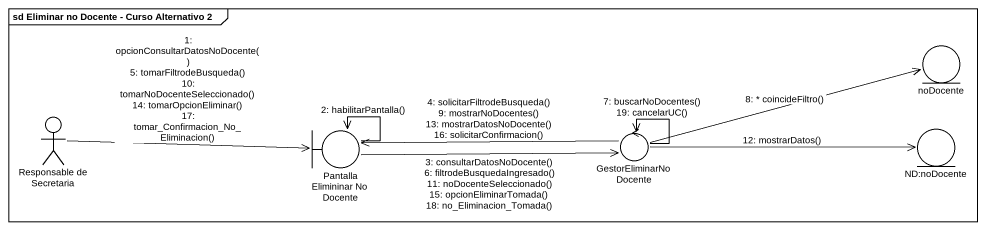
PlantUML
@startuml
mainframe sd Eliminar no Docente - Curso Alternativo 2
entity noDocente
actor "Responsable de Secretaria" as Responsable_de_Secretaria
boundary "Pantalla Elimininar No Docente" as Pantalla_Elimininar_No
control GestorEliminarNoDocente
entity "ND:noDocente" as ND_noDocente
Responsable_de_Secretaria -right-> Pantalla_Elimininar_No : 1: opcionConsultarDatosNoDocente()\n5: tomarFiltrodeBusqueda()\n10: tomarNoDocenteSeleccionado()\n14: tomarOpcionEliminar()\n17: tomar_Confirmacion_No_Eliminacion()
Pantalla_Elimininar_No --> Pantalla_Elimininar_No : 2: habilitarPantalla()
Pantalla_Elimininar_No -right-> GestorEliminarNoDocente : 3: consultarDatosNoDocente()\n6: filtrodeBusquedaIngresado()\n11: noDocenteSeleccionado()\n15: opcionEliminarTomada()\n18: no_Eliminacion_Tomada()
GestorEliminarNoDocente -left-> Pantalla_Elimininar_No : 4: solicitarFiltrodeBusqueda()\n9: mostrarNoDocentes()\n13: mostrarDatosNoDocente()\n16: solicitarConfirmacion()
GestorEliminarNoDocente --> GestorEliminarNoDocente : 7: buscarNoDocentes()\n19: cancelarUC()
GestorEliminarNoDocente -right-> noDocente : 8: * coincideFiltro()
GestorEliminarNoDocente -right-> ND_noDocente : 12: mostrarDatos()
@enduml
